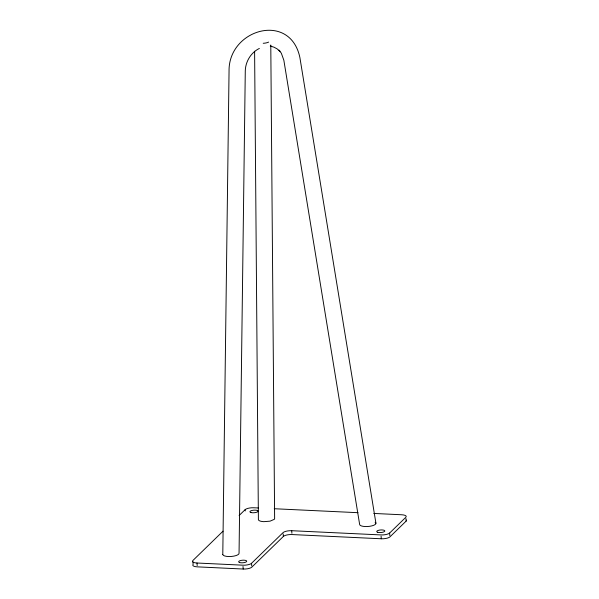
<?xml version="1.0" encoding="UTF-8"?>
<svg xmlns="http://www.w3.org/2000/svg" width="599" height="599" viewBox="0 0 599 599"><rect width="100%" height="100%" fill="white"/><g stroke="black" fill="none" stroke-linecap="round" stroke-linejoin="round"><path stroke-width="0.9" d="M222.791 554.562L229.05 70.914C228.526 29.126 290.193 11.463 299.882 57.519L375.925 523.219M223.023 531.171L192.871 560.522A6.784 2.164 -4.2 0 0 196.989 563.015L242.909 565.186A6.784 2.164 -4.2 0 0 251.543 563.292L283.08 532.601A6.784 2.164 -4.2 0 1 291.713 530.707L380.994 534.929A6.784 2.164 -4.2 0 0 389.627 533.043L405.852 517.259A6.784 2.164 -4.2 0 0 401.727 514.766L373.806 513.44M239.106 515.522L245.141 509.652A6.784 2.164 -4.2 0 1 253.774 507.765L258.424 507.982M406.451 520.059A6.784 2.164 -4.2 0 1 406.129 521.1L389.912 536.891A6.784 2.164 -4.2 0 1 381.278 538.778L291.998 534.555A6.784 2.164 -4.2 0 0 283.364 536.442L251.82 567.141A6.784 2.164 -4.2 0 1 243.194 569.035L197.273 566.856A6.784 2.164 -4.2 0 1 193.148 564.363L192.96 561.802M259.367 48.437C250.996 52.502 245.508 61.555 245.283 70.802L239.053 553.206A8.154 2.598 -4.2 0 1 231.364 556.456A8.154 2.598 -4.2 0 1 222.798 554.554M274.245 508.731L357.992 512.692M271.714 46.355L270.284 46.123L273.878 47.134L277.135 48.886L279.935 51.319L279.037 50.129L281.343 53.236L283.844 60.229L359.662 524.574A8.154 2.598 -4.2 0 0 369.8 526.289A8.154 2.598 -4.2 0 0 375.131 522.291M405.942 518.539L406.129 521.1M389.627 533.043L389.814 535.603M381.091 536.217L381.278 538.778M291.713 530.707L291.9 533.275M283.177 533.881L283.364 536.442M251.543 563.292L251.73 565.86M245.141 509.652L245.231 510.932M243.007 566.467L243.194 569.035M196.989 563.015L197.183 565.576M270.785 45.015L274.627 518.352A8.274 2.643 -4.2 0 1 274.192 519.393L270.044 521.16L263.807 521.669A8.274 2.643 -4.2 0 1 258.394 519.692L254.605 51.252M268.622 42.095A8.139 3.572 -0.5 0 1 263.231 43.278M377.692 532.294A4.066 1.295 -4.2 0 0 384.603 531.425A4.066 1.295 -4.2 0 0 380.036 530.018A4.066 1.295 -4.2 0 0 377.692 532.294M250.906 512.504A4.066 1.295 -4.2 0 0 257.817 511.636A4.066 1.295 -4.2 0 0 253.25 510.221A4.066 1.295 -4.2 0 0 250.906 512.504M239.6 562.543A4.066 1.295 -4.2 0 0 246.511 561.675A4.066 1.295 -4.2 0 0 241.944 560.267A4.066 1.295 -4.2 0 0 239.6 562.543"/></g></svg>
